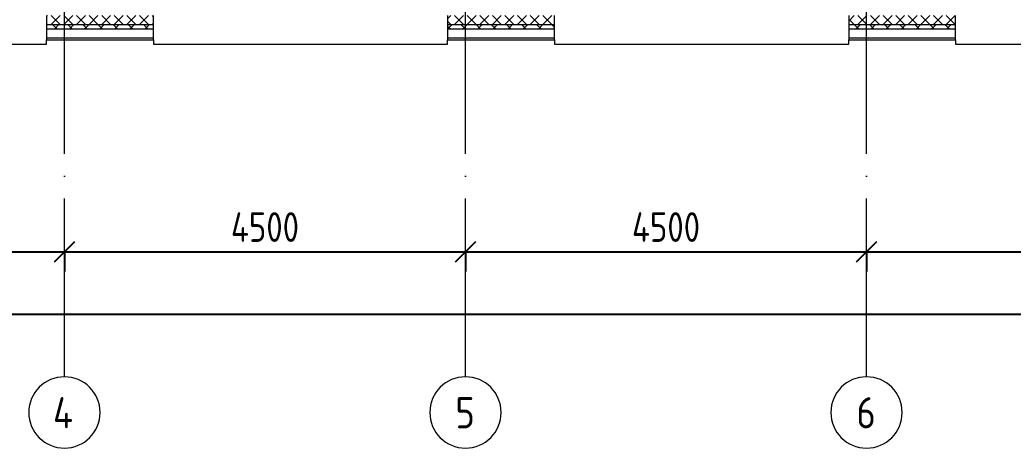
# Model space of a CAD drawing. Header units: millimetres. Extents: x -68946 to 690821, y -552984 to 293768.
# Drawn here: x 12149 to 23294, y -83822 to -79017 of the extents above; entities that cross this region are included whole.
import ezdxf

# ---------------------------------------------------------------- set-up
doc = ezdxf.new("R2010")
doc.units = ezdxf.units.MM
doc.linetypes.add('ADSK_Линия сетки', pattern=[2500, 2000, -250, 0, -250])
doc.layers.get('Defpoints').update_dxf_attribs({"color": 250})
for name, color, linetype, lineweight in [('A-____-____-DIMS', 250, 'Continuous', 9), ('A-GLAZ-____-OTLN', 250, 'Continuous', 5), ('A-WALL-____-MCUT', 250, 'Continuous', 13), ('A-WALL-____-PATT', 250, 'Continuous', 13), ('A-WALL-FNSH-MCUT', 250, 'Continuous', 13), ('S-GRID-____-IDEN', 250, 'Continuous', 9), ('S-GRID-____-OTLN', 250, 'Continuous', 9)]:
    doc.layers.add(name, color=color, linetype=linetype, lineweight=lineweight)
doc.styles.add('GOST Common', font='', dxfattribs={"width": 0.9, "height": 350})
doc.styles.get("Standard").update_dxf_attribs({"font": 'ГОСТ тип А.ttf'})
doc.styles.get('GOST Common').set_extended_font_data('GOST Common')
doc.dimstyles.new('А3', dxfattribs={"dimtxt": 333, "dimasz": 222, "dimexe": 222, "dimexo": 111, "dimgap": 111, "dimtad": 1, "dimtoh": 1, "dimdec": 0, "dimrnd": 0.0015, "dimzin": 0, "dimdsep": 46, "dimtxsty": 'Standard', "dimblk": 'OBLIQUE', "dimcen": 0, "dimclrd": 7, "dimclre": 7, "dimclrt": 7, "dimadec": 0, "dimazin": 0, "dimtfac": 1, "dimtdec": 0, "dimtofl": 0, "dimtmove": 0, "dimatfit": 3, "dimfxl": 1, "dimtolj": 1, "dimtzin": 0, "dimarcsym": 0})

# ---------------------------------------------------------------- blocks, each defined once
blk = doc.blocks.new('WNW_Отлив1 - Отлив_металлический 2-28598290-АР1_Маркировочный план 2 этажа С1')
at = {"layer": 'A-GLAZ-____-OTLN'}
for p, q in [((1650, 320), (-1650, 320)), ((-1650, 320), (-1650, 270)), ((1650, 270), (1650, 320))]:
    blk.add_line(p, q, dxfattribs=at)
blk = doc.blocks.new('WNW_Отлив1 - Отлив_металлический 2-28596055-АР1_Маркировочный план 2 этажа С1')
at = {"layer": 'A-GLAZ-____-OTLN'}
for p, q in [((450, 320), (-450, 320)), ((-450, 320), (-450, 270)), ((450, 270), (450, 320))]:
    blk.add_line(p, q, dxfattribs=at)
blk = doc.blocks.new('Ось сетки - Круг_Ø8 мм-39983606-АР1_Маркировочный план 2 этажа С1')
at = {"layer": 'S-GRID-____-IDEN'}
for start, end in [(360, 180), (180, 360)]:
    blk.add_arc((0, 0), 4, start, end, dxfattribs=at)
blk = doc.blocks.new('_Oblique')
at = {"color": 0, "linetype": 'ByBlock', "lineweight": -2}
blk.add_line((-0.5, -0.5), (0.5, 0.5), dxfattribs=at)
blk = doc.blocks.new('*D2815')
at = {"layer": 'A-____-____-DIMS', "color": 7, "lineweight": -2, "transparency": 16777216}
for p, q in [((8149, -81620), (12649, -81620)), ((8149, -81631), (8149, -81842)), ((12649, -81631), (12649, -81842))]:
    blk.add_line(p, q, dxfattribs=at)
at = {"layer": 'Defpoints', "color": 0, "lineweight": 30, "transparency": 16777216}
for p in [(8149, -81520), (12649, -81520), (12649, -81620)]:
    blk.add_point(p, dxfattribs=at)
at = {"layer": 'A-____-____-DIMS', "color": 7, "lineweight": -2, "transparency": 16777216, "xscale": 222, "yscale": 222, "zscale": 222, "rotation": 180}
blk.add_blockref('_Oblique', (8149, -81620), dxfattribs=at)
at = {"layer": 'A-____-____-DIMS', "color": 7, "lineweight": -2, "transparency": 16777216, "xscale": 222, "yscale": 222, "zscale": 222}
blk.add_blockref('_Oblique', (12649, -81620), dxfattribs=at)
at = {"layer": 'A-____-____-DIMS', "color": 7, "transparency": 16777216, "insert": (10399, -81342), "char_height": 333, "width": 2.57, "attachment_point": 5}
blk.add_mtext('\\A1;4500', dxfattribs=at)
blk = doc.blocks.new('*D2816')
at = {"layer": 'A-____-____-DIMS', "color": 7, "lineweight": -2, "transparency": 16777216}
for p, q in [((12649, -81620), (17149, -81620)), ((12649, -81631), (12649, -81842)), ((17149, -81631), (17149, -81842))]:
    blk.add_line(p, q, dxfattribs=at)
at = {"layer": 'Defpoints', "color": 0, "lineweight": 30, "transparency": 16777216}
for p in [(12649, -81520), (17149, -81520), (17149, -81620)]:
    blk.add_point(p, dxfattribs=at)
at = {"layer": 'A-____-____-DIMS', "color": 7, "lineweight": -2, "transparency": 16777216, "xscale": 222, "yscale": 222, "zscale": 222, "rotation": 180}
blk.add_blockref('_Oblique', (12649, -81620), dxfattribs=at)
at = {"layer": 'A-____-____-DIMS', "color": 7, "lineweight": -2, "transparency": 16777216, "xscale": 222, "yscale": 222, "zscale": 222}
blk.add_blockref('_Oblique', (17149, -81620), dxfattribs=at)
at = {"layer": 'A-____-____-DIMS', "color": 7, "transparency": 16777216, "insert": (14899, -81342), "char_height": 333, "width": 2.57, "attachment_point": 5}
blk.add_mtext('\\A1;4500', dxfattribs=at)
blk = doc.blocks.new('*D2817')
at = {"layer": 'A-____-____-DIMS', "color": 7, "lineweight": -2, "transparency": 16777216}
for p, q in [((17149, -81620), (21649, -81620)), ((17149, -81631), (17149, -81842)), ((21649, -81631), (21649, -81842))]:
    blk.add_line(p, q, dxfattribs=at)
at = {"layer": 'Defpoints', "color": 0, "lineweight": 30, "transparency": 16777216}
for p in [(17149, -81520), (21649, -81520), (21649, -81620)]:
    blk.add_point(p, dxfattribs=at)
at = {"layer": 'A-____-____-DIMS', "color": 7, "lineweight": -2, "transparency": 16777216, "xscale": 222, "yscale": 222, "zscale": 222, "rotation": 180}
blk.add_blockref('_Oblique', (17149, -81620), dxfattribs=at)
at = {"layer": 'A-____-____-DIMS', "color": 7, "lineweight": -2, "transparency": 16777216, "xscale": 222, "yscale": 222, "zscale": 222}
blk.add_blockref('_Oblique', (21649, -81620), dxfattribs=at)
at = {"layer": 'A-____-____-DIMS', "color": 7, "transparency": 16777216, "insert": (19399, -81342), "char_height": 333, "width": 2.57, "attachment_point": 5}
blk.add_mtext('\\A1;4500', dxfattribs=at)
blk = doc.blocks.new('*D2818')
at = {"layer": 'A-____-____-DIMS', "color": 7, "lineweight": -2, "transparency": 16777216}
for p, q in [((21649, -81620), (26149, -81620)), ((21649, -81631), (21649, -81842)), ((26149, -81631), (26149, -81842))]:
    blk.add_line(p, q, dxfattribs=at)
at = {"layer": 'Defpoints', "color": 0, "lineweight": 30, "transparency": 16777216}
for p in [(21649, -81520), (26149, -81520), (26149, -81620)]:
    blk.add_point(p, dxfattribs=at)
at = {"layer": 'A-____-____-DIMS', "color": 7, "lineweight": -2, "transparency": 16777216, "xscale": 222, "yscale": 222, "zscale": 222, "rotation": 180}
blk.add_blockref('_Oblique', (21649, -81620), dxfattribs=at)
at = {"layer": 'A-____-____-DIMS', "color": 7, "lineweight": -2, "transparency": 16777216, "xscale": 222, "yscale": 222, "zscale": 222}
blk.add_blockref('_Oblique', (26149, -81620), dxfattribs=at)
at = {"layer": 'A-____-____-DIMS', "color": 7, "transparency": 16777216, "insert": (23899, -81342), "char_height": 333, "width": 2.57, "attachment_point": 5}
blk.add_mtext('\\A1;4500', dxfattribs=at)
blk = doc.blocks.new('*D2829')
at = {"layer": 'A-____-____-DIMS', "color": 7, "lineweight": -2, "transparency": 16777216}
for p, q in [((-601, -82320), (68549, -82320)), ((-601, -82331), (-601, -82542)), ((68549, -82331), (68549, -82542))]:
    blk.add_line(p, q, dxfattribs=at)
at = {"layer": 'Defpoints', "color": 0, "lineweight": 30, "transparency": 16777216}
for p in [(-601, -82220), (68549, -82220), (68549, -82320)]:
    blk.add_point(p, dxfattribs=at)
at = {"layer": 'A-____-____-DIMS', "color": 7, "lineweight": -2, "transparency": 16777216, "xscale": 222, "yscale": 222, "zscale": 222, "rotation": 180}
blk.add_blockref('_Oblique', (-601, -82320), dxfattribs=at)
at = {"layer": 'A-____-____-DIMS', "color": 7, "lineweight": -2, "transparency": 16777216, "xscale": 222, "yscale": 222, "zscale": 222}
blk.add_blockref('_Oblique', (68549, -82320), dxfattribs=at)
at = {"layer": 'A-____-____-DIMS', "color": 7, "transparency": 16777216, "insert": (33974, -82042), "char_height": 333, "width": 2.92, "attachment_point": 5}
blk.add_mtext('\\A1;69150', dxfattribs=at)

msp = doc.modelspace()

# ---------------------------------------------------------------- hatches: boundary and pattern name
at = {"layer": 'A-WALL-____-PATT', "lineweight": 15, "true_color": 0x000000}
h = msp.add_hatch(dxfattribs=at)
h.set_pattern_fill('FP_17', color=18, style=0, pattern_type=2)
h.set_pattern_definition([(45, (-601.29, -122294.79), (-70.71068, 70.71068), []), (135, (-601.29, -122294.79), (-70.71068, -70.71068), [])])
h.paths.add_polyline_path([(68402.8242, -79069.7878), (68548.7078, -79069.7878), (68548.7078, -78969.7878), (66448.7078, -78969.7878), (66448.7078, -79069.7878), (67832.2751, -79069.7878)])
h.paths.add_polyline_path([(63148.7078, -79069.7878), (63148.7078, -78969.7878), (61948.7078, -78969.7878), (61948.7078, -79069.7878), (62697.3339, -79069.7878)])
h.paths.add_polyline_path([(64408.981, -79069.7878), (64748.7078, -79069.7878), (64748.7078, -78969.7878), (64048.7078, -78969.7878), (64048.7078, -79069.7878)])
h.paths.add_polyline_path([(57448.7078, -79069.7878), (58648.7078, -79069.7878), (58648.7078, -78969.7878), (57448.7078, -78969.7878)])
h.paths.add_polyline_path([(60248.7078, -79069.7878), (60248.7078, -78969.7878), (59548.7078, -78969.7878), (59548.7078, -79069.7878)])
h.paths.add_polyline_path([(53568.5494, -79069.7878), (54148.7078, -79069.7878), (54148.7078, -78969.7878), (52948.7078, -78969.7878), (52948.7078, -79069.7878), (52998.0004, -79069.7878)])
h.paths.add_polyline_path([(49648.7078, -79069.7878), (49648.7078, -78969.7878), (48448.7078, -78969.7878), (48448.7078, -79069.7878), (49574.7062, -79069.7878)])
h.paths.add_polyline_path([(45148.7078, -79069.7878), (45148.7078, -78969.7878), (43948.7078, -78969.7878), (43948.7078, -79069.7878), (45010.314, -79069.7878)])
h.paths.add_polyline_path([(42248.7078, -79069.7878), (42248.7078, -78969.7878), (41548.7078, -78969.7878), (41548.7078, -79069.7878), (41587.0198, -79069.7878)])
h.paths.add_polyline_path([(39875.3727, -79069.7878), (40648.7078, -79069.7878), (40648.7078, -78969.7878), (39448.7078, -78969.7878), (39448.7078, -79069.7878)])
h.paths.add_polyline_path([(34948.7078, -79069.7878), (36148.7078, -79069.7878), (36148.7078, -78969.7878), (34948.7078, -78969.7878)])
h.paths.add_polyline_path([(31648.7078, -79069.7878), (31648.7078, -78969.7878), (30448.7078, -78969.7878), (30448.7078, -79069.7878), (31317.1372, -79069.7878)])
h.paths.add_polyline_path([(26752.745, -79069.7878), (27148.7078, -79069.7878), (27148.7078, -78969.7878), (25948.7078, -78969.7878), (25948.7078, -79069.7878), (26182.196, -79069.7878)])
h.paths.add_polyline_path([(24248.7078, -79069.7878), (24248.7078, -78969.7878), (23548.7078, -78969.7878), (23548.7078, -79069.7878)])
h.paths.add_polyline_path([(21617.8037, -79069.7878), (22648.7078, -79069.7878), (22648.7078, -78969.7878), (21448.7078, -78969.7878), (21448.7078, -79069.7878)])
h.paths.add_polyline_path([(16948.7078, -79069.7878), (18148.7078, -79069.7878), (18148.7078, -78969.7878), (16948.7078, -78969.7878)])
h.paths.add_polyline_path([(13648.7078, -79069.7878), (13648.7078, -78969.7878), (12448.7078, -78969.7878), (12448.7078, -79069.7878), (13630.1173, -79069.7878)])
h.paths.add_polyline_path([(7948.7078, -79069.7878), (9148.7078, -79069.7878), (9148.7078, -78969.7878), (7948.7078, -78969.7878)])
h.paths.add_polyline_path([(6212.9799, -79069.7878), (6248.7078, -79069.7878), (6248.7078, -78969.7878), (5548.7078, -78969.7878), (5548.7078, -79069.7878)])
h.paths.add_polyline_path([(4501.3328, -79069.7878), (4648.7078, -79069.7878), (4648.7078, -78969.7878), (3448.7078, -78969.7878), (3448.7078, -79069.7878), (3930.7838, -79069.7878)])
h.paths.add_polyline_path([(148.7078, -79069.7878), (148.7078, -78969.7878), (-901.3141, -78969.7878), (-901.3141, -79069.7878), (-63.0594, -79069.7878)])
h = msp.add_hatch(dxfattribs=at)
h.set_pattern_fill('FP_16', color=18, style=0, pattern_type=2)
h.set_pattern_definition([(135, (-601.29, -122294.79), (-84.85281, -84.85281), []), (225, (-601.29, -122294.79), (84.85281, -84.85281), [])])
h.paths.add_polyline_path([(64748.7078, -79119.7878), (64748.7078, -79069.7878), (64048.7078, -79069.7878), (64048.7078, -79119.7878), (64408.981, -79119.7878)])
h.paths.add_polyline_path([(66448.7078, -79119.7878), (68548.7078, -79119.7878), (68548.7078, -79069.7878), (66448.7078, -79069.7878)])
h.paths.add_polyline_path([(63148.7078, -79119.7878), (63148.7078, -79069.7878), (61948.7078, -79069.7878), (61948.7078, -79119.7878), (62697.3339, -79119.7878)])
h.paths.add_polyline_path([(59548.7078, -79119.7878), (60248.7078, -79119.7878), (60248.7078, -79069.7878), (59548.7078, -79069.7878)])
h.paths.add_polyline_path([(58648.7078, -79119.7878), (58648.7078, -79069.7878), (57448.7078, -79069.7878), (57448.7078, -79119.7878), (58132.9416, -79119.7878)])
h.paths.add_polyline_path([(52948.7078, -79119.7878), (54148.7078, -79119.7878), (54148.7078, -79069.7878), (52948.7078, -79069.7878)])
h.paths.add_polyline_path([(49574.7062, -79119.7878), (49648.7078, -79119.7878), (49648.7078, -79069.7878), (48448.7078, -79069.7878), (48448.7078, -79119.7878), (49004.1572, -79119.7878)])
h.paths.add_polyline_path([(43948.7078, -79119.7878), (45148.7078, -79119.7878), (45148.7078, -79069.7878), (43948.7078, -79069.7878)])
h.paths.add_polyline_path([(42248.7078, -79119.7878), (42248.7078, -79069.7878), (41548.7078, -79069.7878), (41548.7078, -79119.7878), (41587.0198, -79119.7878)])
h.paths.add_polyline_path([(40445.9217, -79119.7878), (40648.7078, -79119.7878), (40648.7078, -79069.7878), (39448.7078, -79069.7878), (39448.7078, -79119.7878), (39875.3727, -79119.7878)])
h.paths.add_polyline_path([(36148.7078, -79119.7878), (36148.7078, -79069.7878), (34948.7078, -79069.7878), (34948.7078, -79119.7878), (35881.5295, -79119.7878)])
h.paths.add_polyline_path([(31648.7078, -79119.7878), (31648.7078, -79069.7878), (30448.7078, -79069.7878), (30448.7078, -79119.7878), (31317.1372, -79119.7878)])
h.paths.add_polyline_path([(27148.7078, -79119.7878), (27148.7078, -79069.7878), (25948.7078, -79069.7878), (25948.7078, -79119.7878), (26752.745, -79119.7878)])
h.paths.add_polyline_path([(24248.7078, -79119.7878), (24248.7078, -79069.7878), (23548.7078, -79069.7878), (23548.7078, -79119.7878)])
h.paths.add_polyline_path([(22188.3528, -79119.7878), (22648.7078, -79119.7878), (22648.7078, -79069.7878), (21448.7078, -79069.7878), (21448.7078, -79119.7878), (21617.8037, -79119.7878)])
h.paths.add_polyline_path([(18148.7078, -79119.7878), (18148.7078, -79069.7878), (16948.7078, -79069.7878), (16948.7078, -79119.7878), (17623.9605, -79119.7878)])
h.paths.add_polyline_path([(13648.7078, -79119.7878), (13648.7078, -79069.7878), (12448.7078, -79069.7878), (12448.7078, -79119.7878), (13630.1173, -79119.7878)])
h.paths.add_polyline_path([(9148.7078, -79119.7878), (9148.7078, -79069.7878), (7948.7078, -79069.7878), (7948.7078, -79119.7878), (9065.7251, -79119.7878)])
h.paths.add_polyline_path([(5548.7078, -79119.7878), (6248.7078, -79119.7878), (6248.7078, -79069.7878), (5548.7078, -79069.7878)])
h.paths.add_polyline_path([(3930.7838, -79119.7878), (4648.7078, -79119.7878), (4648.7078, -79069.7878), (3448.7078, -79069.7878), (3448.7078, -79119.7878)])
h.paths.add_polyline_path([(-951.3141, -79119.7878), (148.7078, -79119.7878), (148.7078, -79069.7878), (-951.3141, -79069.7878)])

# ---------------------------------------------------------------- linework, layer by layer
at = {"layer": 'A-WALL-____-MCUT', "color": 18, "lineweight": 15, "true_color": 0x000000}
for p, q in [((12448.7078, -78969.7878), (12448.7078, -79119.7878)), ((13648.7078, -79119.7878), (13648.7078, -78969.7878)), ((16948.7078, -78969.7878), (16948.7078, -79119.7878)), ((18148.7078, -79119.7878), (18148.7078, -78969.7878)), ((21448.7078, -78969.7878), (21448.7078, -79119.7878)), ((22648.7078, -79119.7878), (22648.7078, -78969.7878)), ((12448.7078, -79069.7878), (13648.7078, -79069.7878)), ((12448.7078, -79119.7878), (13648.7078, -79119.7878)), ((16948.7078, -79069.7878), (18148.7078, -79069.7878)), ((16948.7078, -79119.7878), (18148.7078, -79119.7878)), ((21448.7078, -79069.7878), (22648.7078, -79069.7878)), ((21448.7078, -79119.7878), (22648.7078, -79119.7878)), ((12448.7078, -79219.7878), (13648.7078, -79219.7878)), ((16948.7078, -79219.7878), (18148.7078, -79219.7878)), ((21448.7078, -79219.7878), (22648.7078, -79219.7878))]:
    msp.add_line(p, q, dxfattribs=at)
at = {"layer": 'A-WALL-FNSH-MCUT', "lineweight": 15}
for p, q in [((12448.7078, -79119.7878), (12448.7078, -79239.7878)), ((13648.7078, -79239.7878), (13648.7078, -79119.7878)), ((16948.7078, -79119.7878), (16948.7078, -79239.7878)), ((18148.7078, -79239.7878), (18148.7078, -79119.7878)), ((21448.7078, -79119.7878), (21448.7078, -79239.7878)), ((22648.7078, -79239.7878), (22648.7078, -79119.7878)), ((12448.7078, -79239.7878), (13648.7078, -79239.7878)), ((16948.7078, -79239.7878), (18148.7078, -79239.7878)), ((21448.7078, -79239.7878), (22648.7078, -79239.7878))]:
    msp.add_line(p, q, dxfattribs=at)
at = {"layer": 'S-GRID-____-OTLN', "color": 18, "linetype": 'ADSK_Линия сетки', "true_color": 0x000000}
for p, q in [((12648.7078, -83022.3092), (12648.7078, -61092.7832)), ((17148.7078, -83022.3092), (17148.7078, -61092.7832)), ((21648.7078, -83022.3092), (21648.7078, -61092.7832))]:
    msp.add_line(p, q, dxfattribs=at)

# ---------------------------------------------------------------- block references
at = {"layer": 'A-GLAZ-____-OTLN', "color": 18, "true_color": 0x000000, "rotation": 180}
for name, p in [('WNW_Отлив1 - Отлив_металлический 2-28598290-АР1_Маркировочный план 2 этажа С1', (10798.7078, -78969.7878)), ('WNW_Отлив1 - Отлив_металлический 2-28598290-АР1_Маркировочный план 2 этажа С1', (15298.7078, -78969.7878)), ('WNW_Отлив1 - Отлив_металлический 2-28598290-АР1_Маркировочный план 2 этажа С1', (19798.7078, -78969.7878)), ('WNW_Отлив1 - Отлив_металлический 2-28596055-АР1_Маркировочный план 2 этажа С1', (23098.7078, -78969.7878))]:
    msp.add_blockref(name, p, dxfattribs=at)
at = {"layer": 'S-GRID-____-IDEN', "color": 18, "true_color": 0x000000, "xscale": 99.99999999999993, "yscale": 99.99999999999993, "zscale": 99.99999999999993}
for p in [(12648.7078, -83422.3092), (17148.7078, -83422.3092), (21648.7078, -83422.3092)]:
    msp.add_blockref('Ось сетки - Круг_Ø8 мм-39983606-АР1_Маркировочный план 2 этажа С1', p, dxfattribs=at)

# ---------------------------------------------------------------- texts
at = {"layer": 'S-GRID-____-IDEN', "color": 18, "true_color": 0x000000, "char_height": 350, "attachment_point": 1, "style": 'GOST Common'}
for s, insert, width in [('\\fGOST Common|b0|i0|c204|p34|;\\W.9;4', (12520.0772, -83249.7759), 310.253062), ('\\fGOST Common|b0|i0|c204|p34|;\\W.9;5', (17034.9272, -83249.7759), 274.177125), ('\\fGOST Common|b0|i0|c204|p34|;\\W.9;6', (21534.9272, -83249.7759), 274.177125)]:
    msp.add_mtext(s, dxfattribs=dict(at, insert=insert, width=width))

# ---------------------------------------------------------------- dimensions: what is measured, and where the dimension line sits
at = {"layer": 'A-____-____-DIMS', "color": 18, "true_color": 0x000000}
for base, p1, p2, picture, middle in [((12648.7078, -81619.9298), (8148.7078, -81519.9449), (12648.7078, -81519.9449), '*D2815', (10398.7078, -81342.4298)), ((17148.7078, -81619.9298), (12648.7078, -81519.9449), (17148.7078, -81519.9449), '*D2816', (14898.7078, -81342.4298)), ((21648.7078, -81619.9298), (17148.7078, -81519.9449), (21648.7078, -81519.9449), '*D2817', (19398.7078, -81342.4298)), ((26148.7078, -81619.9298), (21648.7078, -81519.9449), (26148.7078, -81519.9449), '*D2818', (23898.7078, -81342.4298)), ((68548.7078, -82319.9298), (-601.2922, -82219.9449), (68548.7078, -82219.9449), '*D2829', (33973.7078, -82042.4298))]:
    dim = msp.add_linear_dim(base=base, p1=p1, p2=p2, dimstyle='А3', dxfattribs=at)
    dim.commit()
    dim.dimension.update_dxf_attribs({"geometry": picture, "text_midpoint": middle})

doc.saveas('drawing.dxf')
